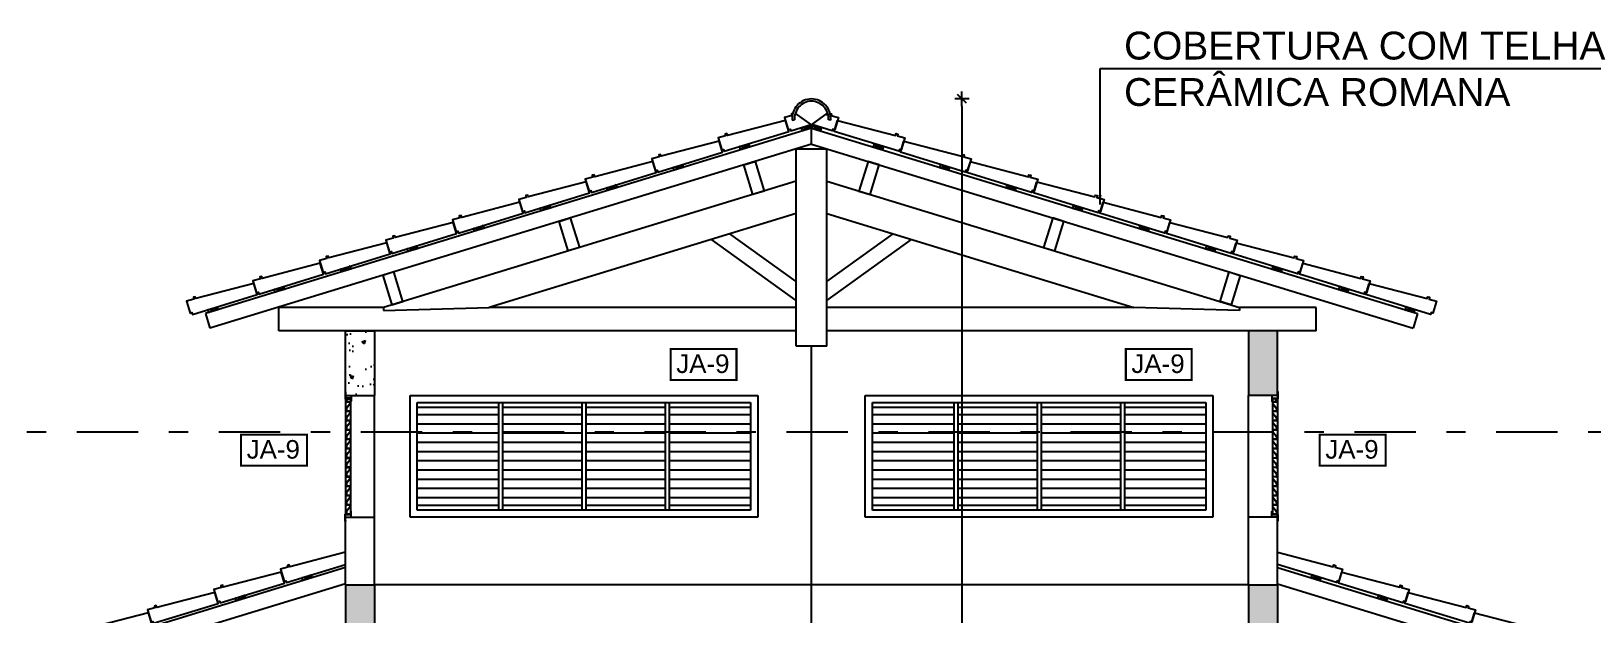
# Model space of a CAD drawing. Extents: x -81 to 144, y 107 to 212.
# Drawn here: x -51.73 to -43.65, y 177.39 to 180.4 of the extents above; entities that cross this region are included whole.
import ezdxf

# ---------------------------------------------------------------- set-up
doc = ezdxf.new("R2010")
doc.units = 0
doc.header["$LTSCALE"] = 0.005
doc.header["$PDMODE"] = 3
doc.linetypes.add('DASHDOT', pattern=[25.4, 12.7, -6.35, 0, -6.35])
doc.layers.get('0').update_dxf_attribs({"linetype": 'CONTINUOUS'})
doc.layers.get('DEFPOINTS').update_dxf_attribs({"linetype": 'CONTINUOUS'})
for name, color, linetype in [('A-01', 1, 'CONTINUOUS'), ('A-ALV', 6, 'CONTINUOUS'), ('A-ESQ', 1, 'CONTINUOUS'), ('A-EST', 5, 'CONTINUOUS'), ('A-PERFIL', 3, 'CONTINUOUS'), ('A-TEL', 2, 'CONTINUOUS'), ('A-TELHAS', 2, 'CONTINUOUS'), ('ARQ-CTA-1_075', 1, 'CONTINUOUS'), ('ARQ-HTC', 9, 'CONTINUOUS'), ('ARQ-SMB-1_100', 1, 'CONTINUOUS'), ('ARQ-TXT-1_075', 2, 'CONTINUOUS'), ('MADEIRAMENTO', 2, 'CONTINUOUS')]:
    doc.layers.add(name, color=color, linetype=linetype)
doc.styles.add('ESC-50-A20', font='arial.ttf', dxfattribs={"height": 0.1})
doc.styles.add('FNDE Text Cota 0075', font='verdana.ttf', dxfattribs={"height": 0.1})
doc.styles.add('FNDE Texto Cota 0025', font='verdana.ttf', dxfattribs={"height": 0.04})
doc.dimstyles.new('FNDE 1-0025', dxfattribs={"dimscale": 5, "dimtxt": 0.04, "dimasz": 0.01, "dimexe": 0.15, "dimexo": 0.15, "dimgap": 0.005, "dimtad": 1, "dimzin": 1, "dimdsep": 46, "dimtxsty": 'FNDE Texto Cota 0025', "dimblk": 'tic', "dimcen": 0.015, "dimdle": 0.15, "dimse1": 1, "dimse2": 1, "dimclrd": 251, "dimclre": 251, "dimclrt": 256, "dimaunit": 1, "dimadec": 3, "dimazin": 0, "dimtfac": 1, "dimtix": 1, "dimtmove": 2, "dimatfit": 3, "dimfxl": 0.15, "dimtvp": 1, "dimtolj": 1, "dimtzin": 0, "dimarcsym": 0})
doc.dimstyles.new('FNDE 1-075', dxfattribs={"dimscale": 2.5, "dimtxt": 0.1, "dimasz": 0.015, "dimexe": 0.15, "dimexo": 0.15, "dimgap": 0.015, "dimtad": 1, "dimzin": 4, "dimdsep": 46, "dimtxsty": 'FNDE Text Cota 0075', "dimblk": 'tic', "dimcen": 0.025, "dimdle": 0.15, "dimse1": 1, "dimse2": 1, "dimclrd": 251, "dimclre": 251, "dimclrt": 256, "dimaunit": 1, "dimadec": 3, "dimazin": 0, "dimtfac": 1, "dimtix": 1, "dimtmove": 2, "dimatfit": 3, "dimldrblk": 'DOTSMALL', "dimfxl": 0.15, "dimtvp": 1, "dimtolj": 1, "dimtzin": 0, "dimarcsym": 0})
pattern_1 = [(50, (84.715, 34.55552), (0.18218467, -0.01593909), [0.01905, -0.20955]), (355, (84.715, 34.55552), (-0.03524342, 0.19105685), [0.01524, -0.16764058]), (100.45144, (84.73018, 34.5542), (0.14694125, 0.17511775), [0.01619001, -0.17809024]), (46.1842, (84.715, 34.60632), (0.27107904, -0.04204233), [0.028575, -0.314325]), (96.63556, (84.73759, 34.60282), (0.23740413, 0.24742612), [0.02428502, -0.2671356]), (351.18415, (84.715, 34.60632), (0.23740413, 0.24742612), [0.02285997, -0.25145973]), (21, (84.7404, 34.59362), (0.15161439, -0.1022652), [0.01905, -0.20955]), (326, (84.7404, 34.59362), (0.06180203, 0.18418797), [0.01524, -0.16764]), (71.45144, (84.75303, 34.5851), (0.21341642, 0.08192277), [0.01619001, -0.17808994]), (37.5, (84.714996, 34.55552), (0.003088603, 0.084555039), [0, -0.165608, 0, -0.17018, 0, -0.168275]), (7.5, (84.715, 34.55552), (0.066819663, 0.100180575), [0, -0.097028, 0, -0.161798, 0, -0.064135]), (327.5, (84.658354, 34.55552), (0.135590595, -0.005728744), [0, -0.0635, 0, -0.19812, 0, -0.26289]), (317.5, (84.63295, 34.55552), (0.14812918, 0.02542649), [0, -0.08255, 0, -0.131572, 0, -0.18669])]

# ---------------------------------------------------------------- blocks, each defined once
blk = doc.blocks.new('tic')
at = {"color": 251}
for p, q in [((-1, 0), (1, 0)), ((0, -1), (0, 1))]:
    blk.add_line(p, q, dxfattribs=at)
blk.add_line((-0.6, -0.6), (0.6, 0.6))
blk = doc.blocks.new('*D13')
at = {"layer": 'ARQ-CTA-1_075', "color": 251, "linetype": 'Continuous', "lineweight": -2, "transparency": 16777216}
blk.add_line((-46.9074, 180.0117), (-46.9074, 173.0226), dxfattribs=at)
at = {"layer": 'DEFPOINTS', "color": 0, "linetype": 'Continuous', "transparency": 16777216}
for p in [(-47.6877, 180.0492), (-47.6866, 172.9851), (-46.9074, 172.9851)]:
    blk.add_point(p, dxfattribs=at)
at = {"layer": 'ARQ-CTA-1_075', "color": 251, "linetype": 'Continuous', "lineweight": -2, "transparency": 16777216, "xscale": 0.0375, "yscale": 0.0375, "zscale": 0.0375}
for p, rotation in [((-46.9074, 180.0492), 90), ((-46.9074, 172.9851), 270)]:
    blk.add_blockref('tic', p, dxfattribs=dict(at, rotation=rotation))
at = {"layer": 'ARQ-CTA-1_075', "linetype": 'Continuous', "transparency": 16777216, "insert": (-46.997, 176.5403), "char_height": 0.1, "attachment_point": 5, "rotation": 90, "style": 'FNDE Text Cota 0075'}
blk.add_mtext('\\A1;7.03', dxfattribs=at)
blk = doc.blocks.new('_DotSmall')
at = {"color": 0, "linetype": 'ByBlock', "const_width": 0.5}
blk.add_lwpolyline([(-0.0625, 0, 1), (0.0625, 0, 1)], format="xyb", close=True, dxfattribs=at)
blk = doc.blocks.new('T2')
at = {"linetype": 'Continuous'}
blk.add_lwpolyline([(0, 0.0594), (0.31, 0.073), (0.3096, 0.083), (0.3196, 0.0834), (0.32, 0.0734), (0.36, 0.075), (0.36, 0.0099), (0.35, 0.0099), (0.35, 0), (0, 0), (0.0001, 0.0594)], dxfattribs=at)

msp = doc.modelspace()

# ---------------------------------------------------------------- hatches: boundary and pattern name
at = {"layer": 'ARQ-HTC'}
h = msp.add_hatch(dxfattribs=at)
h.set_pattern_fill('AR-CONC', color=251, scale=0.001, style=0)
h.set_pattern_definition(pattern_1)
h.paths.add_polyline_path([(-49.9499, 178.8501), (-50.0999, 178.8501), (-50.0999, 178.5151), (-50.0699, 178.5151), (-49.9499, 178.5151)])
h = msp.add_hatch(dxfattribs=at)
h.set_pattern_fill('AR-CONC', color=251, scale=0.001, style=0)
h.set_pattern_definition(pattern_1)
h.paths.add_polyline_path([(-49.9499, 177.5351), (-50.0999, 177.5351), (-50.0999, 177.2351), (-49.9499, 177.2351)])
h.paths.add_polyline_path([(-45.2734, 177.5351), (-45.4234, 177.5351), (-45.4234, 177.2351), (-45.2734, 177.2351)])
h.paths.add_polyline_path([(-45.2734, 178.8501), (-45.4234, 178.8501), (-45.4234, 178.5151), (-45.2734, 178.5151)])

# ---------------------------------------------------------------- linework, layer by layer
at = {"color": 2, "linetype": 'ByBlock'}
for p, q in [((-47.6867, 179.9144), (-47.7706, 179.9745)), ((-47.6867, 179.9144), (-47.6031, 179.9749)), ((-47.7865, 179.939), (-47.7745, 179.9399)), ((-47.7865, 179.939), (-47.7745, 179.9399)), ((-47.587, 179.9395), (-47.599, 179.9404))]:
    msp.add_line(p, q, dxfattribs=at)
at = {"linetype": 'DASHDOT', "ltscale": 5}
msp.add_line((-52.9606, 178.3278), (-42.1324, 178.3278), dxfattribs=at)
at = {"color": 2, "linetype": 'ByBlock'}
for points in [[(-47.7833, 179.9739), (-47.7897, 179.9722), (-47.7872, 179.9625), (-47.8259, 179.9524), (-47.8069, 179.8901), (-47.7973, 179.893), (-47.7944, 179.8836), (-47.6887, 179.9159)], [(-47.7628, 179.9689), (-47.7728, 179.9663)], [(-47.59, 179.9739), (-47.5835, 179.9722), (-47.5861, 179.9625), (-47.5474, 179.9524), (-47.5664, 179.8901), (-47.576, 179.893), (-47.5789, 179.8836), (-47.6846, 179.9159)], [(-47.6105, 179.9689), (-47.6005, 179.9663)]]:
    msp.add_lwpolyline(points, dxfattribs=at)
at = {"color": 3}
for points in [[(-47.9325, 179.5724), (-47.9898, 179.5549), (-48.0366, 179.7079), (-47.9792, 179.7254)], [(-47.4408, 179.5724), (-47.3835, 179.5549), (-47.3367, 179.7079), (-47.394, 179.7254)], [(-48.8888, 179.2801), (-48.9461, 179.2625), (-48.9929, 179.4155), (-48.9355, 179.4331)], [(-46.4845, 179.2801), (-46.4271, 179.2625), (-46.3804, 179.4155), (-46.4377, 179.4331)], [(-49.8597, 178.9832), (-49.8023, 179.0008), (-49.8491, 179.1538), (-49.9064, 179.1362)], [(-45.5136, 178.9832), (-45.571, 179.0008), (-45.5242, 179.1538), (-45.4668, 179.1362)]]:
    msp.add_lwpolyline(points, close=True, dxfattribs=at)
at = {"color": 2, "linetype": 'ByBlock'}
for centre, radius, start, end in [((-47.6848, 179.9472), 0.102, 91.24036, 184.61749), ((-47.6848, 179.9472), 0.102, 91.24036, 184.61749), ((-47.6887, 179.9472), 0.102, 355.69124, 89.06837), ((-47.6848, 179.9472), 0.09, 91.38518, 184.61749), ((-47.6848, 179.9472), 0.09, 91.38518, 184.61749), ((-47.6887, 179.9472), 0.09, 355.69124, 88.92355)]:
    msp.add_arc(centre, radius, start, end, dxfattribs=at)
at = {"layer": 'A-01'}
for p, q in [((-47.6866, 177.2351), (-47.6866, 178.7701)), ((-49.9499, 177.8851), (-49.9499, 178.5151)), ((-45.4234, 177.8851), (-45.4234, 178.5151)), ((-45.4234, 177.5351), (-49.9499, 177.5351))]:
    msp.add_line(p, q, dxfattribs=at)
at = {"layer": 'A-ALV'}
for p, q in [((-50.0999, 177.5351), (-50.0999, 177.8851)), ((-50.0999, 177.8851), (-49.9499, 177.8851)), ((-49.9499, 177.5351), (-49.9499, 177.8851)), ((-45.4234, 177.5351), (-45.4234, 177.8851)), ((-45.2734, 177.8851), (-45.4234, 177.8851)), ((-45.2734, 177.5351), (-45.2734, 177.8851))]:
    msp.add_line(p, q, dxfattribs=at)
at = {"layer": 'A-ESQ'}
for p, q in [((-49.7651, 178.5151), (-47.9651, 178.5151)), ((-49.7651, 177.8851), (-49.7651, 178.5151)), ((-47.9651, 178.5151), (-47.9651, 177.8851)), ((-47.4082, 178.5151), (-45.6082, 178.5151)), ((-47.4082, 177.8851), (-47.4082, 178.5151)), ((-45.6082, 178.5151), (-45.6082, 177.8851)), ((-49.7281, 178.4781), (-48.0021, 178.4781)), ((-49.7281, 177.9221), (-49.7281, 178.4781)), ((-49.7281, 178.4541), (-49.3066, 178.4541)), ((-49.3066, 178.4781), (-49.3066, 177.9221)), ((-49.2866, 178.4781), (-49.2866, 177.9221)), ((-49.2866, 178.4541), (-48.8751, 178.4541)), ((-48.8751, 178.4781), (-48.8751, 177.9221)), ((-48.8551, 178.4781), (-48.8551, 177.9221)), ((-48.8551, 178.4541), (-48.4436, 178.4541)), ((-48.4436, 178.4781), (-48.4436, 177.9221)), ((-48.4236, 178.4781), (-48.4236, 177.9221)), ((-48.4236, 178.4541), (-48.0021, 178.4541)), ((-48.0021, 178.4781), (-48.0021, 177.9221)), ((-47.3712, 178.4781), (-45.6452, 178.4781)), ((-47.3712, 177.9221), (-47.3712, 178.4781)), ((-47.3712, 178.4541), (-46.9497, 178.4541)), ((-46.9497, 178.4781), (-46.9497, 177.9221)), ((-46.9297, 178.4781), (-46.9297, 177.9221)), ((-46.9297, 178.4541), (-46.5182, 178.4541)), ((-46.5182, 178.4781), (-46.5182, 177.9221)), ((-46.4982, 178.4781), (-46.4982, 177.9221)), ((-46.4982, 178.4541), (-46.0867, 178.4541)), ((-46.0867, 178.4781), (-46.0867, 177.9221)), ((-46.0667, 178.4781), (-46.0667, 177.9221)), ((-46.0667, 178.4541), (-45.6452, 178.4541)), ((-45.6452, 178.4781), (-45.6452, 177.9221)), ((-49.3066, 178.4146), (-49.7281, 178.4146)), ((-49.3066, 178.367), (-49.7281, 178.367)), ((-48.8751, 178.4146), (-49.2866, 178.4146)), ((-48.8751, 178.367), (-49.2866, 178.367)), ((-48.4436, 178.4146), (-48.8551, 178.4146)), ((-48.4436, 178.367), (-48.8551, 178.367)), ((-48.0021, 178.4146), (-48.4236, 178.4146)), ((-48.0021, 178.367), (-48.4236, 178.367)), ((-46.9497, 178.4146), (-47.3712, 178.4146)), ((-46.9497, 178.367), (-47.3712, 178.367)), ((-46.5182, 178.4146), (-46.9297, 178.4146)), ((-46.5182, 178.367), (-46.9297, 178.367)), ((-46.0867, 178.4146), (-46.4982, 178.4146)), ((-46.0867, 178.367), (-46.4982, 178.367)), ((-45.6452, 178.4146), (-46.0667, 178.4146)), ((-45.6452, 178.367), (-46.0667, 178.367)), ((-49.3066, 178.3194), (-49.7281, 178.3194)), ((-49.3066, 178.2718), (-49.7281, 178.2718)), ((-48.8751, 178.3194), (-49.2866, 178.3194)), ((-48.8751, 178.2718), (-49.2866, 178.2718)), ((-48.4436, 178.3194), (-48.8551, 178.3194)), ((-48.4436, 178.2718), (-48.8551, 178.2718)), ((-48.0021, 178.3194), (-48.4236, 178.3194)), ((-48.0021, 178.2718), (-48.4236, 178.2718)), ((-46.9497, 178.3194), (-47.3712, 178.3194)), ((-46.9497, 178.2718), (-47.3712, 178.2718)), ((-46.5182, 178.3194), (-46.9297, 178.3194)), ((-46.5182, 178.2718), (-46.9297, 178.2718)), ((-46.0867, 178.3194), (-46.4982, 178.3194)), ((-46.0867, 178.2718), (-46.4982, 178.2718)), ((-45.6452, 178.3194), (-46.0667, 178.3194)), ((-45.6452, 178.2718), (-46.0667, 178.2718)), ((-49.3066, 178.2241), (-49.7281, 178.2241)), ((-48.8751, 178.2241), (-49.2866, 178.2241)), ((-48.4436, 178.2241), (-48.8551, 178.2241)), ((-48.0021, 178.2241), (-48.4236, 178.2241)), ((-46.9497, 178.2241), (-47.3712, 178.2241)), ((-46.5182, 178.2241), (-46.9297, 178.2241)), ((-46.0867, 178.2241), (-46.4982, 178.2241)), ((-45.6452, 178.2241), (-46.0667, 178.2241)), ((-49.3066, 178.1765), (-49.7281, 178.1765)), ((-49.3066, 178.1289), (-49.7281, 178.1289)), ((-48.8751, 178.1765), (-49.2866, 178.1765)), ((-48.8751, 178.1289), (-49.2866, 178.1289)), ((-48.4436, 178.1765), (-48.8551, 178.1765)), ((-48.4436, 178.1289), (-48.8551, 178.1289)), ((-48.0021, 178.1765), (-48.4236, 178.1765)), ((-48.0021, 178.1289), (-48.4236, 178.1289)), ((-46.9497, 178.1765), (-47.3712, 178.1765)), ((-46.9497, 178.1289), (-47.3712, 178.1289)), ((-46.5182, 178.1765), (-46.9297, 178.1765)), ((-46.5182, 178.1289), (-46.9297, 178.1289)), ((-46.0867, 178.1765), (-46.4982, 178.1765)), ((-46.0867, 178.1289), (-46.4982, 178.1289)), ((-45.6452, 178.1765), (-46.0667, 178.1765)), ((-45.6452, 178.1289), (-46.0667, 178.1289)), ((-49.3066, 178.0813), (-49.7281, 178.0813)), ((-49.3066, 178.0336), (-49.7281, 178.0336)), ((-48.8751, 178.0813), (-49.2866, 178.0813)), ((-48.8751, 178.0336), (-49.2866, 178.0336)), ((-48.4436, 178.0813), (-48.8551, 178.0813)), ((-48.4436, 178.0336), (-48.8551, 178.0336)), ((-48.0021, 178.0813), (-48.4236, 178.0813)), ((-48.0021, 178.0336), (-48.4236, 178.0336)), ((-46.9497, 178.0813), (-47.3712, 178.0813)), ((-46.9497, 178.0336), (-47.3712, 178.0336)), ((-46.5182, 178.0813), (-46.9297, 178.0813)), ((-46.5182, 178.0336), (-46.9297, 178.0336)), ((-46.0867, 178.0813), (-46.4982, 178.0813)), ((-46.0867, 178.0336), (-46.4982, 178.0336)), ((-45.6452, 178.0813), (-46.0667, 178.0813)), ((-45.6452, 178.0336), (-46.0667, 178.0336)), ((-49.3066, 177.986), (-49.7281, 177.986)), ((-49.3066, 177.9461), (-49.7281, 177.9461)), ((-48.8751, 177.986), (-49.2866, 177.986)), ((-48.8751, 177.9461), (-49.2866, 177.9461)), ((-48.4436, 177.986), (-48.8551, 177.986)), ((-48.4436, 177.9461), (-48.8551, 177.9461)), ((-48.0021, 177.986), (-48.4236, 177.986)), ((-48.0021, 177.9461), (-48.4236, 177.9461)), ((-46.9497, 177.986), (-47.3712, 177.986)), ((-46.9497, 177.9461), (-47.3712, 177.9461)), ((-46.5182, 177.986), (-46.9297, 177.986)), ((-46.5182, 177.9461), (-46.9297, 177.9461)), ((-46.0867, 177.986), (-46.4982, 177.986)), ((-46.0867, 177.9461), (-46.4982, 177.9461)), ((-45.6452, 177.986), (-46.0667, 177.986)), ((-45.6452, 177.9461), (-46.0667, 177.9461)), ((-47.9651, 177.8851), (-49.7651, 177.8851)), ((-48.0021, 177.9221), (-49.7281, 177.9221)), ((-45.6082, 177.8851), (-47.4082, 177.8851)), ((-45.6452, 177.9221), (-47.3712, 177.9221))]:
    msp.add_line(p, q, dxfattribs=at)
at = {"layer": 'A-EST'}
for p, q in [((-50.0999, 178.5151), (-50.0999, 178.8501)), ((-50.0999, 178.8501), (-49.9499, 178.8501)), ((-49.9499, 178.8501), (-49.9499, 178.5151)), ((-45.4234, 178.8501), (-45.4234, 178.5151)), ((-45.2734, 178.8501), (-45.4234, 178.8501)), ((-45.2734, 178.5151), (-45.2734, 178.8501)), ((-50.0999, 178.5151), (-49.9499, 178.5151)), ((-45.2734, 178.5151), (-45.4234, 178.5151)), ((-50.0999, 177.5351), (-49.9499, 177.5351)), ((-50.0999, 177.5351), (-50.0999, 177.2351)), ((-49.9499, 177.5351), (-49.9499, 177.2351)), ((-45.4234, 177.5351), (-45.2734, 177.5351)), ((-45.4234, 177.5351), (-45.4234, 177.2351)), ((-45.2734, 177.5351), (-45.2734, 177.2351))]:
    msp.add_line(p, q, dxfattribs=at)
at = {"layer": 'A-PERFIL'}
for p, q in [((-50.1019, 178.5346), (-50.1019, 178.4986)), ((-50.1014, 178.5351), (-50.1009, 178.5351)), ((-50.1014, 178.5346), (-50.1014, 178.4986)), ((-50.1014, 178.5346), (-50.1009, 178.5346)), ((-50.1009, 178.5346), (-50.1009, 178.5151)), ((-50.1009, 178.5151), (-50.1004, 178.5151)), ((-50.1004, 178.5346), (-50.1004, 178.5151)), ((-50.0999, 178.5151), (-50.0999, 178.5001)), ((-50.0999, 178.5151), (-50.0699, 178.5151)), ((-50.0994, 178.5146), (-50.0994, 178.5006)), ((-50.0994, 178.5146), (-50.0704, 178.5146)), ((-50.0704, 178.5146), (-50.0704, 178.4857)), ((-50.0699, 178.5151), (-50.0699, 178.4856)), ((-45.2734, 178.5151), (-45.3034, 178.5151)), ((-45.3034, 178.5151), (-45.3034, 178.4856)), ((-45.2739, 178.5146), (-45.3029, 178.5146)), ((-45.3029, 178.5146), (-45.3029, 178.4857)), ((-45.2739, 178.5146), (-45.2739, 178.5006)), ((-45.2734, 178.5151), (-45.2734, 178.5001)), ((-45.2729, 178.5346), (-45.2729, 178.5151)), ((-45.2724, 178.5151), (-45.2729, 178.5151)), ((-45.2719, 178.5351), (-45.2724, 178.5351)), ((-45.2724, 178.5346), (-45.2724, 178.5151)), ((-45.2719, 178.5346), (-45.2724, 178.5346)), ((-45.2719, 178.5346), (-45.2719, 178.4986)), ((-45.2714, 178.5346), (-45.2714, 178.4986)), ((-50.1014, 178.4986), (-50.0964, 178.4986)), ((-50.1014, 178.4981), (-50.0964, 178.4981)), ((-50.0999, 178.5001), (-50.0714, 178.5001)), ((-50.0999, 178.4996), (-50.0964, 178.4996)), ((-50.0999, 178.4996), (-50.0999, 178.4991)), ((-50.0999, 178.4991), (-50.0964, 178.4991)), ((-50.0709, 178.5006), (-50.0994, 178.5006)), ((-50.0964, 178.4991), (-50.0964, 178.4986)), ((-50.0959, 178.4991), (-50.0959, 178.4986)), ((-50.0957, 178.4991), (-50.0957, 178.4996)), ((-50.0957, 178.4996), (-50.074, 178.4996)), ((-50.0957, 178.4991), (-50.074, 178.4991)), ((-50.0886, 178.4986), (-50.0957, 178.4898)), ((-50.0957, 178.4826), (-50.0957, 178.4898)), ((-50.0928, 178.4826), (-50.0957, 178.4826)), ((-50.0762, 178.473), (-50.0957, 178.4485)), ((-50.0957, 178.4341), (-50.0957, 178.4485)), ((-50.0928, 178.4341), (-50.0957, 178.4341)), ((-50.0762, 178.4245), (-50.0957, 178.4)), ((-50.0884, 178.4981), (-50.0952, 178.4895)), ((-50.0952, 178.4895), (-50.0952, 178.4831)), ((-50.0928, 178.4831), (-50.0952, 178.4831)), ((-50.0757, 178.4728), (-50.0952, 178.4483)), ((-50.0952, 178.4483), (-50.0952, 178.4346)), ((-50.0928, 178.4346), (-50.0952, 178.4346)), ((-50.0757, 178.4243), (-50.0952, 178.3998)), ((-50.0928, 178.4831), (-50.0928, 178.4826)), ((-50.0928, 178.4346), (-50.0928, 178.4341)), ((-50.0886, 178.4986), (-50.074, 178.4986)), ((-50.0884, 178.4981), (-50.074, 178.4981)), ((-50.0757, 178.4831), (-50.0787, 178.4831)), ((-50.0787, 178.4826), (-50.0787, 178.4831)), ((-50.0762, 178.4826), (-50.0787, 178.4826)), ((-50.0757, 178.4346), (-50.0787, 178.4346)), ((-50.0787, 178.4341), (-50.0787, 178.4346)), ((-50.0762, 178.4341), (-50.0787, 178.4341)), ((-50.0762, 178.473), (-50.0762, 178.4826)), ((-50.0762, 178.4245), (-50.0762, 178.4341)), ((-50.0757, 178.4728), (-50.0757, 178.4831)), ((-50.0757, 178.4243), (-50.0757, 178.4346)), ((-50.074, 178.4986), (-50.074, 178.4991)), ((-50.0735, 178.4986), (-50.0735, 178.4991)), ((-50.0714, 178.5001), (-50.0714, 178.4856)), ((-50.0709, 178.5006), (-50.0709, 178.4857)), ((-50.0709, 178.4851), (-50.0704, 178.4851)), ((-50.0709, 178.4851), (-50.0704, 178.4851)), ((-50.0705, 178.4856), (-50.0708, 178.4856)), ((-45.3024, 178.4851), (-45.3029, 178.4851)), ((-45.3024, 178.4851), (-45.3029, 178.4851)), ((-45.3028, 178.4856), (-45.3025, 178.4856)), ((-45.3024, 178.5006), (-45.2739, 178.5006)), ((-45.3024, 178.5006), (-45.3024, 178.4857)), ((-45.2734, 178.5001), (-45.3019, 178.5001)), ((-45.3019, 178.5001), (-45.3019, 178.4856)), ((-45.2998, 178.4986), (-45.2998, 178.4991)), ((-45.2776, 178.4996), (-45.2993, 178.4996)), ((-45.2993, 178.4986), (-45.2993, 178.4991)), ((-45.2776, 178.4991), (-45.2993, 178.4991)), ((-45.2846, 178.4986), (-45.2993, 178.4986)), ((-45.2849, 178.4981), (-45.2993, 178.4981)), ((-45.2976, 178.4831), (-45.2946, 178.4831)), ((-45.2976, 178.4728), (-45.2976, 178.4831)), ((-45.2976, 178.4728), (-45.2781, 178.4483)), ((-45.2976, 178.4346), (-45.2946, 178.4346)), ((-45.2976, 178.4243), (-45.2976, 178.4346)), ((-45.2976, 178.4243), (-45.2781, 178.3998)), ((-45.2971, 178.4826), (-45.2946, 178.4826)), ((-45.2971, 178.473), (-45.2971, 178.4826)), ((-45.2971, 178.473), (-45.2776, 178.4485)), ((-45.2971, 178.4341), (-45.2946, 178.4341)), ((-45.2971, 178.4245), (-45.2971, 178.4341)), ((-45.2971, 178.4245), (-45.2776, 178.4)), ((-45.2946, 178.4826), (-45.2946, 178.4831)), ((-45.2946, 178.4341), (-45.2946, 178.4346)), ((-45.2849, 178.4981), (-45.2781, 178.4895)), ((-45.2846, 178.4986), (-45.2776, 178.4898)), ((-45.2804, 178.4831), (-45.2781, 178.4831)), ((-45.2804, 178.4831), (-45.2804, 178.4826)), ((-45.2804, 178.4826), (-45.2776, 178.4826)), ((-45.2804, 178.4346), (-45.2781, 178.4346)), ((-45.2804, 178.4346), (-45.2804, 178.4341)), ((-45.2804, 178.4341), (-45.2776, 178.4341)), ((-45.2781, 178.4895), (-45.2781, 178.4831)), ((-45.2781, 178.4483), (-45.2781, 178.4346)), ((-45.2776, 178.4991), (-45.2776, 178.4996)), ((-45.2776, 178.4826), (-45.2776, 178.4898)), ((-45.2776, 178.4341), (-45.2776, 178.4485)), ((-45.2774, 178.4991), (-45.2774, 178.4986)), ((-45.2734, 178.4996), (-45.2769, 178.4996)), ((-45.2769, 178.4991), (-45.2769, 178.4986)), ((-45.2734, 178.4991), (-45.2769, 178.4991)), ((-45.2719, 178.4986), (-45.2769, 178.4986)), ((-45.2719, 178.4981), (-45.2769, 178.4981)), ((-45.2734, 178.4996), (-45.2734, 178.4991)), ((-50.0957, 178.3857), (-50.0957, 178.4)), ((-50.0928, 178.3857), (-50.0957, 178.3857)), ((-50.0762, 178.3761), (-50.0957, 178.3516)), ((-50.0957, 178.3372), (-50.0957, 178.3516)), ((-50.0952, 178.3998), (-50.0952, 178.3862)), ((-50.0928, 178.3862), (-50.0952, 178.3862)), ((-50.0757, 178.3759), (-50.0952, 178.3514)), ((-50.0952, 178.3514), (-50.0952, 178.3377)), ((-50.0928, 178.3862), (-50.0928, 178.3857)), ((-50.0757, 178.3862), (-50.0787, 178.3862)), ((-50.0787, 178.3857), (-50.0787, 178.3862)), ((-50.0762, 178.3857), (-50.0787, 178.3857)), ((-50.0762, 178.3761), (-50.0762, 178.3857)), ((-50.0757, 178.3759), (-50.0757, 178.3862)), ((-45.2976, 178.3862), (-45.2946, 178.3862)), ((-45.2976, 178.3759), (-45.2976, 178.3862)), ((-45.2976, 178.3759), (-45.2781, 178.3514)), ((-45.2971, 178.3857), (-45.2946, 178.3857)), ((-45.2971, 178.3761), (-45.2971, 178.3857)), ((-45.2971, 178.3761), (-45.2776, 178.3516)), ((-45.2946, 178.3857), (-45.2946, 178.3862)), ((-45.2804, 178.3862), (-45.2781, 178.3862)), ((-45.2804, 178.3862), (-45.2804, 178.3857)), ((-45.2804, 178.3857), (-45.2776, 178.3857)), ((-45.2781, 178.3998), (-45.2781, 178.3862)), ((-45.2781, 178.3514), (-45.2781, 178.3377)), ((-45.2776, 178.3857), (-45.2776, 178.4)), ((-45.2776, 178.3372), (-45.2776, 178.3516)), ((-50.0928, 178.3372), (-50.0957, 178.3372)), ((-50.0762, 178.3276), (-50.0957, 178.3031)), ((-50.0957, 178.2888), (-50.0957, 178.3031)), ((-50.0928, 178.2888), (-50.0957, 178.2888)), ((-50.0762, 178.2792), (-50.0957, 178.2547)), ((-50.0928, 178.3377), (-50.0952, 178.3377)), ((-50.0757, 178.3274), (-50.0952, 178.3029)), ((-50.0952, 178.3029), (-50.0952, 178.2893)), ((-50.0928, 178.2893), (-50.0952, 178.2893)), ((-50.0757, 178.279), (-50.0952, 178.2545)), ((-50.0928, 178.3377), (-50.0928, 178.3372)), ((-50.0928, 178.2893), (-50.0928, 178.2888)), ((-50.0757, 178.3377), (-50.0787, 178.3377)), ((-50.0787, 178.3372), (-50.0787, 178.3377)), ((-50.0762, 178.3372), (-50.0787, 178.3372)), ((-50.0757, 178.2893), (-50.0787, 178.2893)), ((-50.0787, 178.2888), (-50.0787, 178.2893)), ((-50.0762, 178.2888), (-50.0787, 178.2888)), ((-50.0762, 178.3276), (-50.0762, 178.3372)), ((-50.0762, 178.2792), (-50.0762, 178.2888)), ((-50.0757, 178.3274), (-50.0757, 178.3377)), ((-50.0757, 178.279), (-50.0757, 178.2893)), ((-45.2976, 178.3377), (-45.2946, 178.3377)), ((-45.2976, 178.3274), (-45.2976, 178.3377)), ((-45.2976, 178.3274), (-45.2781, 178.3029)), ((-45.2976, 178.2893), (-45.2946, 178.2893)), ((-45.2976, 178.279), (-45.2976, 178.2893)), ((-45.2976, 178.279), (-45.2781, 178.2545)), ((-45.2971, 178.3372), (-45.2946, 178.3372)), ((-45.2971, 178.3276), (-45.2971, 178.3372)), ((-45.2971, 178.3276), (-45.2776, 178.3031)), ((-45.2971, 178.2888), (-45.2946, 178.2888)), ((-45.2971, 178.2792), (-45.2971, 178.2888)), ((-45.2971, 178.2792), (-45.2776, 178.2547)), ((-45.2946, 178.3372), (-45.2946, 178.3377)), ((-45.2946, 178.2888), (-45.2946, 178.2893)), ((-45.2804, 178.3377), (-45.2781, 178.3377)), ((-45.2804, 178.3377), (-45.2804, 178.3372)), ((-45.2804, 178.3372), (-45.2776, 178.3372)), ((-45.2804, 178.2893), (-45.2781, 178.2893)), ((-45.2804, 178.2893), (-45.2804, 178.2888)), ((-45.2804, 178.2888), (-45.2776, 178.2888)), ((-45.2781, 178.3029), (-45.2781, 178.2893)), ((-45.2776, 178.2888), (-45.2776, 178.3031)), ((-50.0957, 178.2403), (-50.0957, 178.2547)), ((-50.0928, 178.2403), (-50.0957, 178.2403)), ((-50.0762, 178.2307), (-50.0957, 178.2062)), ((-50.0957, 178.1918), (-50.0957, 178.2062)), ((-50.0928, 178.1918), (-50.0957, 178.1918)), ((-50.0762, 178.1823), (-50.0957, 178.1578)), ((-50.0952, 178.2545), (-50.0952, 178.2408)), ((-50.0928, 178.2408), (-50.0952, 178.2408)), ((-50.0757, 178.2305), (-50.0952, 178.206)), ((-50.0952, 178.206), (-50.0952, 178.1923)), ((-50.0928, 178.1923), (-50.0952, 178.1923)), ((-50.0757, 178.1821), (-50.0952, 178.1576)), ((-50.0928, 178.2408), (-50.0928, 178.2403)), ((-50.0928, 178.1923), (-50.0928, 178.1918)), ((-50.0757, 178.2408), (-50.0787, 178.2408)), ((-50.0787, 178.2403), (-50.0787, 178.2408)), ((-50.0762, 178.2403), (-50.0787, 178.2403)), ((-50.0757, 178.1923), (-50.0787, 178.1923)), ((-50.0787, 178.1918), (-50.0787, 178.1923)), ((-50.0762, 178.1918), (-50.0787, 178.1918)), ((-50.0762, 178.2307), (-50.0762, 178.2403)), ((-50.0762, 178.1823), (-50.0762, 178.1918)), ((-50.0757, 178.2305), (-50.0757, 178.2408)), ((-50.0757, 178.1821), (-50.0757, 178.1923)), ((-45.2976, 178.2408), (-45.2946, 178.2408)), ((-45.2976, 178.2305), (-45.2976, 178.2408)), ((-45.2976, 178.2305), (-45.2781, 178.206)), ((-45.2976, 178.1923), (-45.2946, 178.1923)), ((-45.2976, 178.1821), (-45.2976, 178.1923)), ((-45.2976, 178.1821), (-45.2781, 178.1576)), ((-45.2971, 178.2403), (-45.2946, 178.2403)), ((-45.2971, 178.2307), (-45.2971, 178.2403)), ((-45.2971, 178.2307), (-45.2776, 178.2062)), ((-45.2971, 178.1918), (-45.2946, 178.1918)), ((-45.2971, 178.1823), (-45.2971, 178.1918)), ((-45.2971, 178.1823), (-45.2776, 178.1578)), ((-45.2946, 178.2403), (-45.2946, 178.2408)), ((-45.2946, 178.1918), (-45.2946, 178.1923)), ((-45.2804, 178.2408), (-45.2781, 178.2408)), ((-45.2804, 178.2408), (-45.2804, 178.2403)), ((-45.2804, 178.2403), (-45.2776, 178.2403)), ((-45.2804, 178.1923), (-45.2781, 178.1923)), ((-45.2804, 178.1923), (-45.2804, 178.1918)), ((-45.2804, 178.1918), (-45.2776, 178.1918)), ((-45.2781, 178.2545), (-45.2781, 178.2408)), ((-45.2781, 178.206), (-45.2781, 178.1923)), ((-45.2776, 178.2403), (-45.2776, 178.2547)), ((-45.2776, 178.1918), (-45.2776, 178.2062)), ((-50.0957, 178.1434), (-50.0957, 178.1578)), ((-50.0928, 178.1434), (-50.0957, 178.1434)), ((-50.0762, 178.1338), (-50.0957, 178.1093)), ((-50.0957, 178.0949), (-50.0957, 178.1093)), ((-50.0952, 178.1576), (-50.0952, 178.1439)), ((-50.0928, 178.1439), (-50.0952, 178.1439)), ((-50.0757, 178.1336), (-50.0952, 178.1091)), ((-50.0952, 178.1091), (-50.0952, 178.0954)), ((-50.0928, 178.1439), (-50.0928, 178.1434)), ((-50.0757, 178.1439), (-50.0787, 178.1439)), ((-50.0787, 178.1434), (-50.0787, 178.1439)), ((-50.0762, 178.1434), (-50.0787, 178.1434)), ((-50.0762, 178.1338), (-50.0762, 178.1434)), ((-50.0757, 178.1336), (-50.0757, 178.1439)), ((-45.2976, 178.1439), (-45.2946, 178.1439)), ((-45.2976, 178.1336), (-45.2976, 178.1439)), ((-45.2976, 178.1336), (-45.2781, 178.1091)), ((-45.2971, 178.1434), (-45.2946, 178.1434)), ((-45.2971, 178.1338), (-45.2971, 178.1434)), ((-45.2971, 178.1338), (-45.2776, 178.1093)), ((-45.2946, 178.1434), (-45.2946, 178.1439)), ((-45.2804, 178.1439), (-45.2781, 178.1439)), ((-45.2804, 178.1439), (-45.2804, 178.1434)), ((-45.2804, 178.1434), (-45.2776, 178.1434)), ((-45.2781, 178.1576), (-45.2781, 178.1439)), ((-45.2781, 178.1091), (-45.2781, 178.0954)), ((-45.2776, 178.1434), (-45.2776, 178.1578)), ((-45.2776, 178.0949), (-45.2776, 178.1093)), ((-50.0928, 178.0949), (-50.0957, 178.0949)), ((-50.0762, 178.0854), (-50.0957, 178.0609)), ((-50.0957, 178.0465), (-50.0957, 178.0609)), ((-50.0928, 178.0465), (-50.0957, 178.0465)), ((-50.0762, 178.0369), (-50.0957, 178.0124)), ((-50.0928, 178.0954), (-50.0952, 178.0954)), ((-50.0757, 178.0852), (-50.0952, 178.0607)), ((-50.0952, 178.0607), (-50.0952, 178.047)), ((-50.0928, 178.047), (-50.0952, 178.047)), ((-50.0757, 178.0367), (-50.0952, 178.0122)), ((-50.0928, 178.0954), (-50.0928, 178.0949)), ((-50.0928, 178.047), (-50.0928, 178.0465)), ((-50.0757, 178.0954), (-50.0787, 178.0954)), ((-50.0787, 178.0949), (-50.0787, 178.0954)), ((-50.0762, 178.0949), (-50.0787, 178.0949)), ((-50.0757, 178.047), (-50.0787, 178.047)), ((-50.0787, 178.0465), (-50.0787, 178.047)), ((-50.0762, 178.0465), (-50.0787, 178.0465)), ((-50.0762, 178.0854), (-50.0762, 178.0949)), ((-50.0762, 178.0369), (-50.0762, 178.0465)), ((-50.0757, 178.0852), (-50.0757, 178.0954)), ((-50.0757, 178.0367), (-50.0757, 178.047)), ((-45.2976, 178.0954), (-45.2946, 178.0954)), ((-45.2976, 178.0852), (-45.2976, 178.0954)), ((-45.2976, 178.0852), (-45.2781, 178.0607)), ((-45.2976, 178.047), (-45.2946, 178.047)), ((-45.2976, 178.0367), (-45.2976, 178.047)), ((-45.2976, 178.0367), (-45.2781, 178.0122)), ((-45.2971, 178.0949), (-45.2946, 178.0949)), ((-45.2971, 178.0854), (-45.2971, 178.0949)), ((-45.2971, 178.0854), (-45.2776, 178.0609)), ((-45.2971, 178.0465), (-45.2946, 178.0465)), ((-45.2971, 178.0369), (-45.2971, 178.0465)), ((-45.2971, 178.0369), (-45.2776, 178.0124)), ((-45.2946, 178.0949), (-45.2946, 178.0954)), ((-45.2946, 178.0465), (-45.2946, 178.047)), ((-45.2804, 178.0954), (-45.2781, 178.0954)), ((-45.2804, 178.0954), (-45.2804, 178.0949)), ((-45.2804, 178.0949), (-45.2776, 178.0949)), ((-45.2804, 178.047), (-45.2781, 178.047)), ((-45.2804, 178.047), (-45.2804, 178.0465)), ((-45.2804, 178.0465), (-45.2776, 178.0465)), ((-45.2781, 178.0607), (-45.2781, 178.047)), ((-45.2776, 178.0465), (-45.2776, 178.0609)), ((-50.0957, 177.998), (-50.0957, 178.0124)), ((-50.0928, 177.998), (-50.0957, 177.998)), ((-50.0762, 177.9885), (-50.0957, 177.964)), ((-50.0957, 177.9496), (-50.0957, 177.964)), ((-50.0928, 177.9496), (-50.0957, 177.9496)), ((-50.0762, 177.94), (-50.0957, 177.9155)), ((-50.0952, 178.0122), (-50.0952, 177.9985)), ((-50.0928, 177.9985), (-50.0952, 177.9985)), ((-50.0757, 177.9883), (-50.0952, 177.9638)), ((-50.0952, 177.9638), (-50.0952, 177.9501)), ((-50.0928, 177.9501), (-50.0952, 177.9501)), ((-50.0757, 177.9398), (-50.0952, 177.9153)), ((-50.0928, 177.9985), (-50.0928, 177.998)), ((-50.0928, 177.9501), (-50.0928, 177.9496)), ((-50.0787, 177.998), (-50.0787, 177.9985)), ((-50.0757, 177.9985), (-50.0787, 177.9985)), ((-50.0762, 177.998), (-50.0787, 177.998)), ((-50.0757, 177.9501), (-50.0787, 177.9501)), ((-50.0787, 177.9496), (-50.0787, 177.9501)), ((-50.0762, 177.9496), (-50.0787, 177.9496)), ((-50.0762, 177.9885), (-50.0762, 177.998)), ((-50.0762, 177.94), (-50.0762, 177.9496)), ((-50.0757, 177.9883), (-50.0757, 177.9985)), ((-50.0757, 177.9398), (-50.0757, 177.9501)), ((-45.2976, 177.9883), (-45.2976, 177.9985)), ((-45.2976, 177.9985), (-45.2946, 177.9985)), ((-45.2976, 177.9883), (-45.2781, 177.9638)), ((-45.2976, 177.9501), (-45.2946, 177.9501)), ((-45.2976, 177.9398), (-45.2976, 177.9501)), ((-45.2976, 177.9398), (-45.2781, 177.9153)), ((-45.2971, 177.9885), (-45.2971, 177.998)), ((-45.2971, 177.998), (-45.2946, 177.998)), ((-45.2971, 177.9885), (-45.2776, 177.964)), ((-45.2971, 177.9496), (-45.2946, 177.9496)), ((-45.2971, 177.94), (-45.2971, 177.9496)), ((-45.2971, 177.94), (-45.2776, 177.9155)), ((-45.2946, 177.998), (-45.2946, 177.9985)), ((-45.2946, 177.9496), (-45.2946, 177.9501)), ((-45.2804, 177.9985), (-45.2804, 177.998)), ((-45.2804, 177.9985), (-45.2781, 177.9985)), ((-45.2804, 177.998), (-45.2776, 177.998)), ((-45.2804, 177.9501), (-45.2781, 177.9501)), ((-45.2804, 177.9501), (-45.2804, 177.9496)), ((-45.2804, 177.9496), (-45.2776, 177.9496)), ((-45.2781, 178.0122), (-45.2781, 177.9985)), ((-45.2781, 177.9638), (-45.2781, 177.9501)), ((-45.2776, 177.998), (-45.2776, 178.0124)), ((-45.2776, 177.9496), (-45.2776, 177.964)), ((-50.1019, 177.8656), (-50.1019, 177.9016)), ((-50.1014, 177.9021), (-50.0964, 177.9021)), ((-50.1014, 177.9016), (-50.0964, 177.9016)), ((-50.1014, 177.8656), (-50.1014, 177.9016)), ((-50.1014, 177.9001), (-50.1009, 177.9001)), ((-50.1014, 177.8656), (-50.1009, 177.8656)), ((-50.1009, 177.8656), (-50.1009, 177.8851)), ((-50.1009, 177.8851), (-50.1004, 177.8851)), ((-50.1004, 177.8656), (-50.1004, 177.8851)), ((-50.0999, 177.9011), (-50.0964, 177.9011)), ((-50.0999, 177.9006), (-50.0999, 177.9011)), ((-50.0999, 177.9006), (-50.0964, 177.9006)), ((-50.0999, 177.9001), (-50.0714, 177.9001)), ((-50.0999, 177.8851), (-50.0999, 177.9001)), ((-50.0999, 177.8851), (-50.0699, 177.8851)), ((-50.0994, 177.8856), (-50.0994, 177.8996)), ((-50.0709, 177.8996), (-50.0994, 177.8996)), ((-50.0994, 177.8856), (-50.0704, 177.8856)), ((-50.0964, 177.9011), (-50.0964, 177.9016)), ((-50.0959, 177.9011), (-50.0959, 177.9016)), ((-50.0957, 177.9011), (-50.0957, 177.9155)), ((-50.0957, 177.9011), (-50.0735, 177.9011)), ((-50.0952, 177.9153), (-50.0952, 177.9016)), ((-50.0735, 177.9016), (-50.0952, 177.9016)), ((-50.0735, 177.9016), (-50.0735, 177.9011)), ((-50.0714, 177.9001), (-50.0714, 177.9146)), ((-50.0709, 177.9151), (-50.0704, 177.9151)), ((-50.0709, 177.9151), (-50.0704, 177.9151)), ((-50.0709, 177.8996), (-50.0709, 177.9145)), ((-50.0705, 177.9146), (-50.0708, 177.9146)), ((-50.0704, 177.8856), (-50.0704, 177.9145)), ((-50.0699, 177.8851), (-50.0699, 177.9146)), ((-45.3034, 177.8851), (-45.3034, 177.9146)), ((-45.2734, 177.8851), (-45.3034, 177.8851)), ((-45.3024, 177.9151), (-45.3029, 177.9151)), ((-45.3024, 177.9151), (-45.3029, 177.9151)), ((-45.3029, 177.8856), (-45.3029, 177.9145)), ((-45.2739, 177.8856), (-45.3029, 177.8856)), ((-45.3028, 177.9146), (-45.3025, 177.9146)), ((-45.3024, 177.8996), (-45.3024, 177.9145)), ((-45.3024, 177.8996), (-45.2739, 177.8996)), ((-45.3019, 177.9001), (-45.3019, 177.9146)), ((-45.2734, 177.9001), (-45.3019, 177.9001)), ((-45.2998, 177.9016), (-45.2781, 177.9016)), ((-45.2998, 177.9016), (-45.2998, 177.9011)), ((-45.2776, 177.9011), (-45.2998, 177.9011)), ((-45.2781, 177.9153), (-45.2781, 177.9016)), ((-45.2776, 177.9011), (-45.2776, 177.9155)), ((-45.2774, 177.9011), (-45.2774, 177.9016)), ((-45.2719, 177.9021), (-45.2769, 177.9021)), ((-45.2719, 177.9016), (-45.2769, 177.9016)), ((-45.2769, 177.9011), (-45.2769, 177.9016)), ((-45.2734, 177.9011), (-45.2769, 177.9011)), ((-45.2734, 177.9006), (-45.2769, 177.9006)), ((-45.2739, 177.8856), (-45.2739, 177.8996)), ((-45.2734, 177.9006), (-45.2734, 177.9011)), ((-45.2734, 177.8851), (-45.2734, 177.9001)), ((-45.2724, 177.8851), (-45.2729, 177.8851)), ((-45.2729, 177.8656), (-45.2729, 177.8851)), ((-45.2719, 177.9001), (-45.2724, 177.9001)), ((-45.2724, 177.8656), (-45.2724, 177.8851)), ((-45.2719, 177.8656), (-45.2724, 177.8656)), ((-45.2719, 177.8656), (-45.2719, 177.9016)), ((-45.2714, 177.8656), (-45.2714, 177.9016))]:
    msp.add_line(p, q, dxfattribs=at)
at = {"layer": 'A-PERFIL', "color": 1}
for p, q in [((-50.0999, 178.4981), (-50.0999, 177.9021)), ((-50.0787, 178.4831), (-50.0928, 178.4831)), ((-50.0928, 178.4826), (-50.0787, 178.4826)), ((-50.0787, 178.4346), (-50.0928, 178.4346)), ((-50.0928, 178.4341), (-50.0787, 178.4341)), ((-50.0735, 178.4986), (-50.0735, 177.9016)), ((-45.2998, 178.4986), (-45.2998, 177.9016)), ((-45.2946, 178.4831), (-45.2804, 178.4831)), ((-45.2804, 178.4826), (-45.2946, 178.4826)), ((-45.2946, 178.4346), (-45.2804, 178.4346)), ((-45.2804, 178.4341), (-45.2946, 178.4341)), ((-45.2734, 178.4981), (-45.2734, 177.9021)), ((-50.0787, 178.3862), (-50.0928, 178.3862)), ((-50.0928, 178.3857), (-50.0787, 178.3857)), ((-45.2946, 178.3862), (-45.2804, 178.3862)), ((-45.2804, 178.3857), (-45.2946, 178.3857)), ((-50.0787, 178.3377), (-50.0928, 178.3377)), ((-50.0928, 178.3372), (-50.0787, 178.3372)), ((-50.0787, 178.2893), (-50.0928, 178.2893)), ((-50.0928, 178.2888), (-50.0787, 178.2888)), ((-45.2946, 178.3377), (-45.2804, 178.3377)), ((-45.2804, 178.3372), (-45.2946, 178.3372)), ((-45.2946, 178.2893), (-45.2804, 178.2893)), ((-45.2804, 178.2888), (-45.2946, 178.2888)), ((-50.0787, 178.2408), (-50.0928, 178.2408)), ((-50.0928, 178.2403), (-50.0787, 178.2403)), ((-50.0787, 178.1923), (-50.0928, 178.1923)), ((-50.0928, 178.1918), (-50.0787, 178.1918)), ((-45.2946, 178.2408), (-45.2804, 178.2408)), ((-45.2804, 178.2403), (-45.2946, 178.2403)), ((-45.2946, 178.1923), (-45.2804, 178.1923)), ((-45.2804, 178.1918), (-45.2946, 178.1918)), ((-50.0787, 178.1439), (-50.0928, 178.1439)), ((-50.0928, 178.1434), (-50.0787, 178.1434)), ((-45.2946, 178.1439), (-45.2804, 178.1439)), ((-45.2804, 178.1434), (-45.2946, 178.1434)), ((-50.0787, 178.0954), (-50.0928, 178.0954)), ((-50.0928, 178.0949), (-50.0787, 178.0949)), ((-50.0787, 178.047), (-50.0928, 178.047)), ((-50.0928, 178.0465), (-50.0787, 178.0465)), ((-45.2946, 178.0954), (-45.2804, 178.0954)), ((-45.2804, 178.0949), (-45.2946, 178.0949)), ((-45.2946, 178.047), (-45.2804, 178.047)), ((-45.2804, 178.0465), (-45.2946, 178.0465)), ((-50.0787, 177.9985), (-50.0928, 177.9985)), ((-50.0928, 177.998), (-50.0787, 177.998)), ((-50.0787, 177.9501), (-50.0928, 177.9501)), ((-50.0928, 177.9496), (-50.0787, 177.9496)), ((-45.2946, 177.9985), (-45.2804, 177.9985)), ((-45.2804, 177.998), (-45.2946, 177.998)), ((-45.2946, 177.9501), (-45.2804, 177.9501)), ((-45.2804, 177.9496), (-45.2946, 177.9496))]:
    msp.add_line(p, q, dxfattribs=at)
at = {"layer": 'A-PERFIL'}
for centre, radius, start, end in [((-50.1014, 178.5346), 0.0005, 90, 180), ((-50.1009, 178.5346), 0.0005, 360, 90), ((-45.2724, 178.5346), 0.0005, 90, 180), ((-45.2719, 178.5346), 0.0005, 0, 90), ((-50.1014, 178.4986), 0.0005, 180, 270), ((-50.0964, 178.4991), 0.0005, 360, 90), ((-50.0964, 178.4986), 0.0005, 270, 360), ((-50.074, 178.4991), 0.0005, 0, 90), ((-50.074, 178.4986), 0.0005, 270, 360), ((-50.0709, 178.4856), 0.0005, 180, 270), ((-50.0708, 178.4857), 0.0001, 180, 270), ((-50.0705, 178.4857), 0.0001, 270, 0), ((-50.0704, 178.4856), 0.0005, 270, 0), ((-45.3029, 178.4856), 0.0005, 180, 270), ((-45.3028, 178.4857), 0.0001, 180, 270), ((-45.3025, 178.4857), 0.0001, 270, 360), ((-45.3024, 178.4856), 0.0005, 270, 360), ((-45.2993, 178.4991), 0.0005, 90, 180), ((-45.2993, 178.4986), 0.0005, 180, 270), ((-45.2769, 178.4991), 0.0005, 90, 180), ((-45.2769, 178.4986), 0.0005, 180, 270), ((-45.2719, 178.4986), 0.0005, 270, 0), ((-50.1014, 177.9016), 0.0005, 90, 180), ((-51.1176, 177.8976), 1.0162, 358.19697, 0.1424), ((-49.0847, 177.8976), 1.0162, 179.8576, 181.80303), ((-50.0964, 177.9016), 0.0005, 0, 90), ((-50.0964, 177.9011), 0.0005, 270, 0), ((-50.0709, 177.9146), 0.0005, 90, 180), ((-50.0708, 177.9145), 0.0001, 90, 180), ((-50.0705, 177.9145), 0.0001, 360, 90), ((-50.0704, 177.9146), 0.0005, 360, 90), ((-45.3029, 177.9146), 0.0005, 90, 180), ((-45.3028, 177.9145), 0.0001, 90, 180), ((-45.3025, 177.9145), 0.0001, 0, 90), ((-45.3024, 177.9146), 0.0005, 0, 90), ((-45.2769, 177.9016), 0.0005, 90, 180), ((-45.2769, 177.9011), 0.0005, 180, 270), ((-46.2886, 177.8976), 1.0162, 358.19697, 0.1424), ((-45.2719, 177.9016), 0.0005, 360, 90), ((-44.2556, 177.8976), 1.0162, 179.8576, 181.80303)]:
    msp.add_arc(centre, radius, start, end, dxfattribs=at)
at = {"layer": 'A-TEL'}
for p, q in [((-47.6866, 179.8985), (-50.8249, 178.9391)), ((-47.6866, 179.8985), (-44.5484, 178.9391)), ((-47.6866, 179.8149), (-47.6866, 179.8985)), ((-47.6866, 179.8149), (-50.8015, 178.8626)), ((-47.6866, 179.8149), (-44.5718, 178.8626)), ((-47.7666, 178.7701), (-47.7666, 179.7904)), ((-47.7666, 179.7904), (-47.6066, 179.7904)), ((-47.6066, 178.7701), (-47.6066, 179.7904)), ((-47.7666, 179.6231), (-49.9024, 178.9701)), ((-47.6066, 179.6231), (-45.4708, 178.9701)), ((-47.7666, 179.4558), (-49.3552, 178.9701)), ((-47.6066, 179.4558), (-46.0181, 178.9701)), ((-47.7666, 179.0069), (-48.205, 179.3218)), ((-47.7666, 179.1054), (-48.1088, 179.3512)), ((-47.6066, 179.1054), (-47.2645, 179.3512)), ((-47.6066, 179.0069), (-47.1683, 179.3218)), ((-50.8249, 178.9391), (-50.8015, 178.8626)), ((-50.4446, 178.8501), (-50.4446, 178.9701)), ((-49.9024, 178.9701), (-50.4446, 178.9701)), ((-49.9024, 178.954), (-49.3552, 178.9701)), ((-49.9024, 178.9701), (-49.9024, 178.954)), ((-47.7666, 178.9701), (-49.3552, 178.9701)), ((-46.0181, 178.9701), (-47.6066, 178.9701)), ((-45.4708, 178.954), (-46.0181, 178.9701)), ((-45.0734, 178.9701), (-45.4708, 178.9701)), ((-45.4708, 178.9701), (-45.4708, 178.954)), ((-45.0734, 178.8501), (-45.0734, 178.9701)), ((-44.5484, 178.9391), (-44.5718, 178.8626)), ((-47.7666, 178.8501), (-50.4446, 178.8501)), ((-45.0734, 178.8501), (-47.6066, 178.8501)), ((-47.6066, 178.7701), (-47.7666, 178.7701)), ((-50.0999, 177.6255), (-55.5014, 175.9741)), ((-45.2734, 177.6255), (-39.8718, 175.9741)), ((-50.0999, 177.5418), (-55.4781, 175.8976)), ((-45.2734, 177.5418), (-39.8952, 175.8976))]:
    msp.add_line(p, q, dxfattribs=at)
at = {"layer": 'A-TELHAS'}
for points in [[(-50.0999, 177.704), (-50.3882, 177.6295), (-50.3908, 177.6392), (-50.4004, 177.6367), (-50.3979, 177.627), (-50.4366, 177.6168), (-50.4176, 177.5545), (-50.408, 177.5574), (-50.4051, 177.548), (-50.0999, 177.6413)], [(-45.2734, 177.704), (-44.9851, 177.6295), (-44.9825, 177.6392), (-44.9729, 177.6367), (-44.9754, 177.627), (-44.9367, 177.6168), (-44.9557, 177.5545), (-44.9653, 177.5574), (-44.9682, 177.548), (-45.2734, 177.6413)]]:
    msp.add_lwpolyline(points, dxfattribs=at)
at = {"layer": 'ARQ-SMB-1_100', "color": 252, "ltscale": 10, "const_width": 0.0107}
for points in [[(-48.416, 178.5951), (-48.0751, 178.5951), (-48.0751, 178.7551), (-48.416, 178.7551)], [(-46.0591, 178.5951), (-45.7182, 178.5951), (-45.7182, 178.7551), (-46.0591, 178.7551)], [(-50.6404, 178.1523), (-50.2995, 178.1523), (-50.2995, 178.3123), (-50.6404, 178.3123)], [(-45.0549, 178.1523), (-44.714, 178.1523), (-44.714, 178.3123), (-45.0549, 178.3123)]]:
    msp.add_lwpolyline(points, close=True, dxfattribs=at)
at = {"layer": 'MADEIRAMENTO', "color": 1}
for p, q in [((-47.6869, 179.8994), (-47.7391, 179.8982)), ((-47.691, 179.9129), (-47.7345, 179.8839)), ((-47.6864, 179.8994), (-47.6342, 179.8985)), ((-47.6823, 179.9129), (-47.6387, 179.8842)), ((-48.0071, 179.8037), (-48.0593, 179.8025)), ((-48.0113, 179.8172), (-48.0547, 179.7883)), ((-47.3661, 179.8037), (-47.314, 179.8025)), ((-47.3183, 179.7883), (-47.3617, 179.8173)), ((-48.3505, 179.6957), (-48.4027, 179.6945)), ((-48.3546, 179.7092), (-48.3981, 179.6803)), ((-47.0228, 179.6957), (-46.9706, 179.6945)), ((-47.0186, 179.7092), (-46.9752, 179.6803)), ((-48.6948, 179.5906), (-48.747, 179.5894)), ((-48.6989, 179.6041), (-48.7423, 179.5751)), ((-46.6785, 179.5906), (-46.6263, 179.5894)), ((-46.6744, 179.6041), (-46.6309, 179.5751)), ((-49.0391, 179.4855), (-49.0912, 179.4843)), ((-49.0432, 179.499), (-49.0866, 179.47)), ((-46.3342, 179.4855), (-46.282, 179.4843)), ((-46.3301, 179.499), (-46.2867, 179.47)), ((-49.3875, 179.3938), (-49.4309, 179.3648)), ((-45.9858, 179.3938), (-45.9424, 179.3648)), ((-49.3834, 179.3803), (-49.4356, 179.3791)), ((-45.9899, 179.3803), (-45.9377, 179.3791)), ((-49.7277, 179.2751), (-49.7799, 179.2739)), ((-49.7318, 179.2886), (-49.7752, 179.2597)), ((-45.6456, 179.2751), (-45.5934, 179.2739)), ((-45.6415, 179.2886), (-45.5981, 179.2597)), ((-50.072, 179.17), (-50.1242, 179.1688)), ((-50.0761, 179.1835), (-50.1196, 179.1545)), ((-45.3013, 179.17), (-45.2491, 179.1688)), ((-45.2972, 179.1835), (-45.2537, 179.1545)), ((-50.4204, 179.0783), (-50.4638, 179.0494)), ((-44.9529, 179.0783), (-44.9095, 179.0494)), ((-50.4163, 179.0648), (-50.4685, 179.0636)), ((-44.957, 179.0648), (-44.9048, 179.0636)), ((-50.7605, 178.9597), (-50.8127, 178.9585)), ((-50.7646, 178.9732), (-50.8081, 178.9442)), ((-44.6128, 178.9597), (-44.5606, 178.9585)), ((-44.6086, 178.9732), (-44.5652, 178.9442)), ((-50.2736, 177.5733), (-50.3258, 177.5721)), ((-50.2777, 177.5868), (-50.3211, 177.5579)), ((-45.0997, 177.5733), (-45.0475, 177.5721)), ((-45.0956, 177.5868), (-45.0522, 177.5579)), ((-50.6178, 177.4681), (-50.67, 177.4669)), ((-50.6219, 177.4816), (-50.6654, 177.4526)), ((-44.7555, 177.4681), (-44.7033, 177.4669)), ((-44.7514, 177.4816), (-44.7079, 177.4526))]:
    msp.add_line(p, q, dxfattribs=at)
for points in [[(-47.7388, 179.8983), (-47.691, 179.9129), (-47.6866, 179.8985), (-47.7345, 179.8839)], [(-47.6344, 179.8986), (-47.6823, 179.9129), (-47.6866, 179.8985), (-47.6387, 179.8842)], [(-48.0591, 179.8026), (-48.0113, 179.8172), (-48.0069, 179.8029), (-48.0547, 179.7883)], [(-48.4025, 179.6946), (-48.3546, 179.7092), (-48.3503, 179.6949), (-48.3981, 179.6803)], [(-46.9708, 179.6946), (-47.0186, 179.7092), (-47.023, 179.6949), (-46.9752, 179.6803)], [(-48.7467, 179.5895), (-48.6989, 179.6041), (-48.6945, 179.5898), (-48.7423, 179.5751)], [(-46.6266, 179.5895), (-46.6744, 179.6041), (-46.6788, 179.5898), (-46.6309, 179.5751)], [(-49.091, 179.4843), (-49.0432, 179.499), (-49.0388, 179.4846), (-49.0866, 179.47)], [(-46.2823, 179.4843), (-46.3301, 179.499), (-46.3345, 179.4846), (-46.2867, 179.47)], [(-49.4353, 179.3792), (-49.3875, 179.3938), (-49.3831, 179.3794), (-49.4309, 179.3648)], [(-45.938, 179.3792), (-45.9858, 179.3938), (-45.9902, 179.3794), (-45.9424, 179.3648)], [(-49.7796, 179.274), (-49.7318, 179.2886), (-49.7274, 179.2743), (-49.7752, 179.2597)], [(-45.5937, 179.274), (-45.6415, 179.2886), (-45.6459, 179.2743), (-45.5981, 179.2597)], [(-50.1239, 179.1689), (-50.0761, 179.1835), (-50.0717, 179.1691), (-50.1196, 179.1545)], [(-45.2493, 179.1689), (-45.2972, 179.1835), (-45.3016, 179.1691), (-45.2537, 179.1545)], [(-50.4682, 179.0637), (-50.4204, 179.0783), (-50.416, 179.064), (-50.4638, 179.0494)], [(-44.9051, 179.0637), (-44.9529, 179.0783), (-44.9573, 179.064), (-44.9095, 179.0494)], [(-50.8125, 178.9586), (-50.7646, 178.9732), (-50.7603, 178.9588), (-50.8081, 178.9442)], [(-44.5608, 178.9586), (-44.6086, 178.9732), (-44.613, 178.9588), (-44.5652, 178.9442)], [(-50.3255, 177.5722), (-50.2777, 177.5868), (-50.2733, 177.5725), (-50.3211, 177.5579)], [(-45.0478, 177.5722), (-45.0956, 177.5868), (-45.1, 177.5725), (-45.0522, 177.5579)], [(-50.6697, 177.467), (-50.6219, 177.4816), (-50.6175, 177.4672), (-50.6654, 177.4526)], [(-44.7035, 177.467), (-44.7514, 177.4816), (-44.7557, 177.4672), (-44.7079, 177.4526)]]:
    msp.add_lwpolyline(points, close=True, dxfattribs=at)
msp.add_lwpolyline([(-47.3661, 179.8029), (-47.3617, 179.8174), (-47.314, 179.8025), (-47.3183, 179.7883), (-47.3661, 179.8029)], dxfattribs=at)

# ---------------------------------------------------------------- block references
at = {"layer": 'A-TELHAS', "extrusion": (0, 0, -1), "zscale": -1, "rotation": 342.9999055463483}
for p in [(47.804, 179.8807), (48.1474, 179.7728), (48.4916, 179.6676), (48.8359, 179.5625), (49.1802, 179.4573), (49.5245, 179.3522), (49.8689, 179.247), (50.2131, 179.1418), (50.5574, 179.0367), (50.4147, 177.5451), (50.7589, 177.4399), (51.1031, 177.3346)]:
    msp.add_blockref('T2', p, dxfattribs=at)
at = {"layer": 'A-TELHAS', "extrusion": (0, 0, -1), "xscale": -1, "zscale": -1, "rotation": 17.00009445365172}
for p in [(47.5693, 179.8807), (47.2259, 179.7728), (46.8816, 179.6676), (46.5374, 179.5625), (46.1931, 179.4573), (45.8487, 179.3522), (45.5044, 179.247), (45.1602, 179.1418), (44.8159, 179.0367), (44.9586, 177.5451), (44.6144, 177.4399), (44.2702, 177.3346)]:
    msp.add_blockref('T2', p, dxfattribs=at)

# ---------------------------------------------------------------- texts
at = {"layer": 'ARQ-TXT-1_075', "insert": (-46.0681, 180.3967), "char_height": 0.144, "width": 2.610688, "attachment_point": 1, "style": 'ESC-50-A20'}
msp.add_mtext('COBERTURA COM TELHA\\PCERÂMICA ROMANA', dxfattribs=at)
at = {"layer": 'ARQ-TXT-1_075', "style": 'ESC-50-A20'}
for p in [(-48.387, 178.6314), (-46.0301, 178.6314), (-50.6114, 178.1886), (-45.026, 178.1886)]:
    msp.add_attdef('JA-9', p, '', height=0.096, dxfattribs=at)

# ---------------------------------------------------------------- dimensions: what is measured, and where the dimension line sits
at = {"layer": 'ARQ-CTA-1_075', "linetype": 'Continuous'}
dim = msp.add_linear_dim(base=(-46.9074, 172.9851), p1=(-47.6877, 180.0492), p2=(-47.6866, 172.9851), angle=90, text='7.03', dimstyle='FNDE 1-075', dxfattribs=at)
dim.commit()
dim.dimension.update_dxf_attribs({"geometry": '*D13', "text_midpoint": (-46.997, 176.5403), "dimtype": 160})

# ---------------------------------------------------------------- leaders
at = {"layer": 'ARQ-SMB-1_100'}
msp.add_leader([(-46.1927, 179.5024), (-46.1927, 180.2055), (-43.4421, 180.2055)], dimstyle='FNDE 1-0025', override={"dimtad": 0, "dimfxl": 0.025, "dimarcsym": 1}, dxfattribs=at)

doc.saveas('drawing.dxf')
